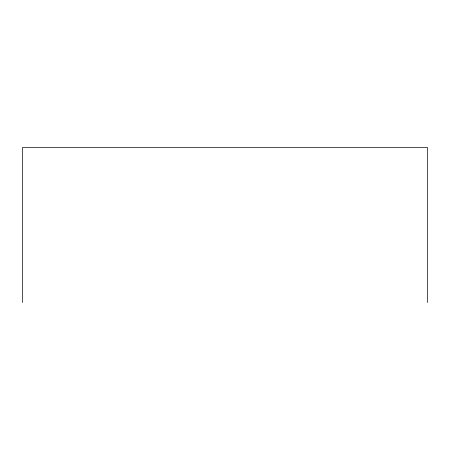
<?xml version="1.0" encoding="UTF-8"?>
<svg xmlns="http://www.w3.org/2000/svg" width="450" height="450" viewBox="0 0 450 450"><rect width="100%" height="100%" fill="white"/><g stroke="black" fill="none" stroke-linecap="round" stroke-linejoin="round"><path stroke-width="0.67" d="M427.5 302.496L427.5 147.504L22.5 147.504L22.5 302.496"/></g></svg>
